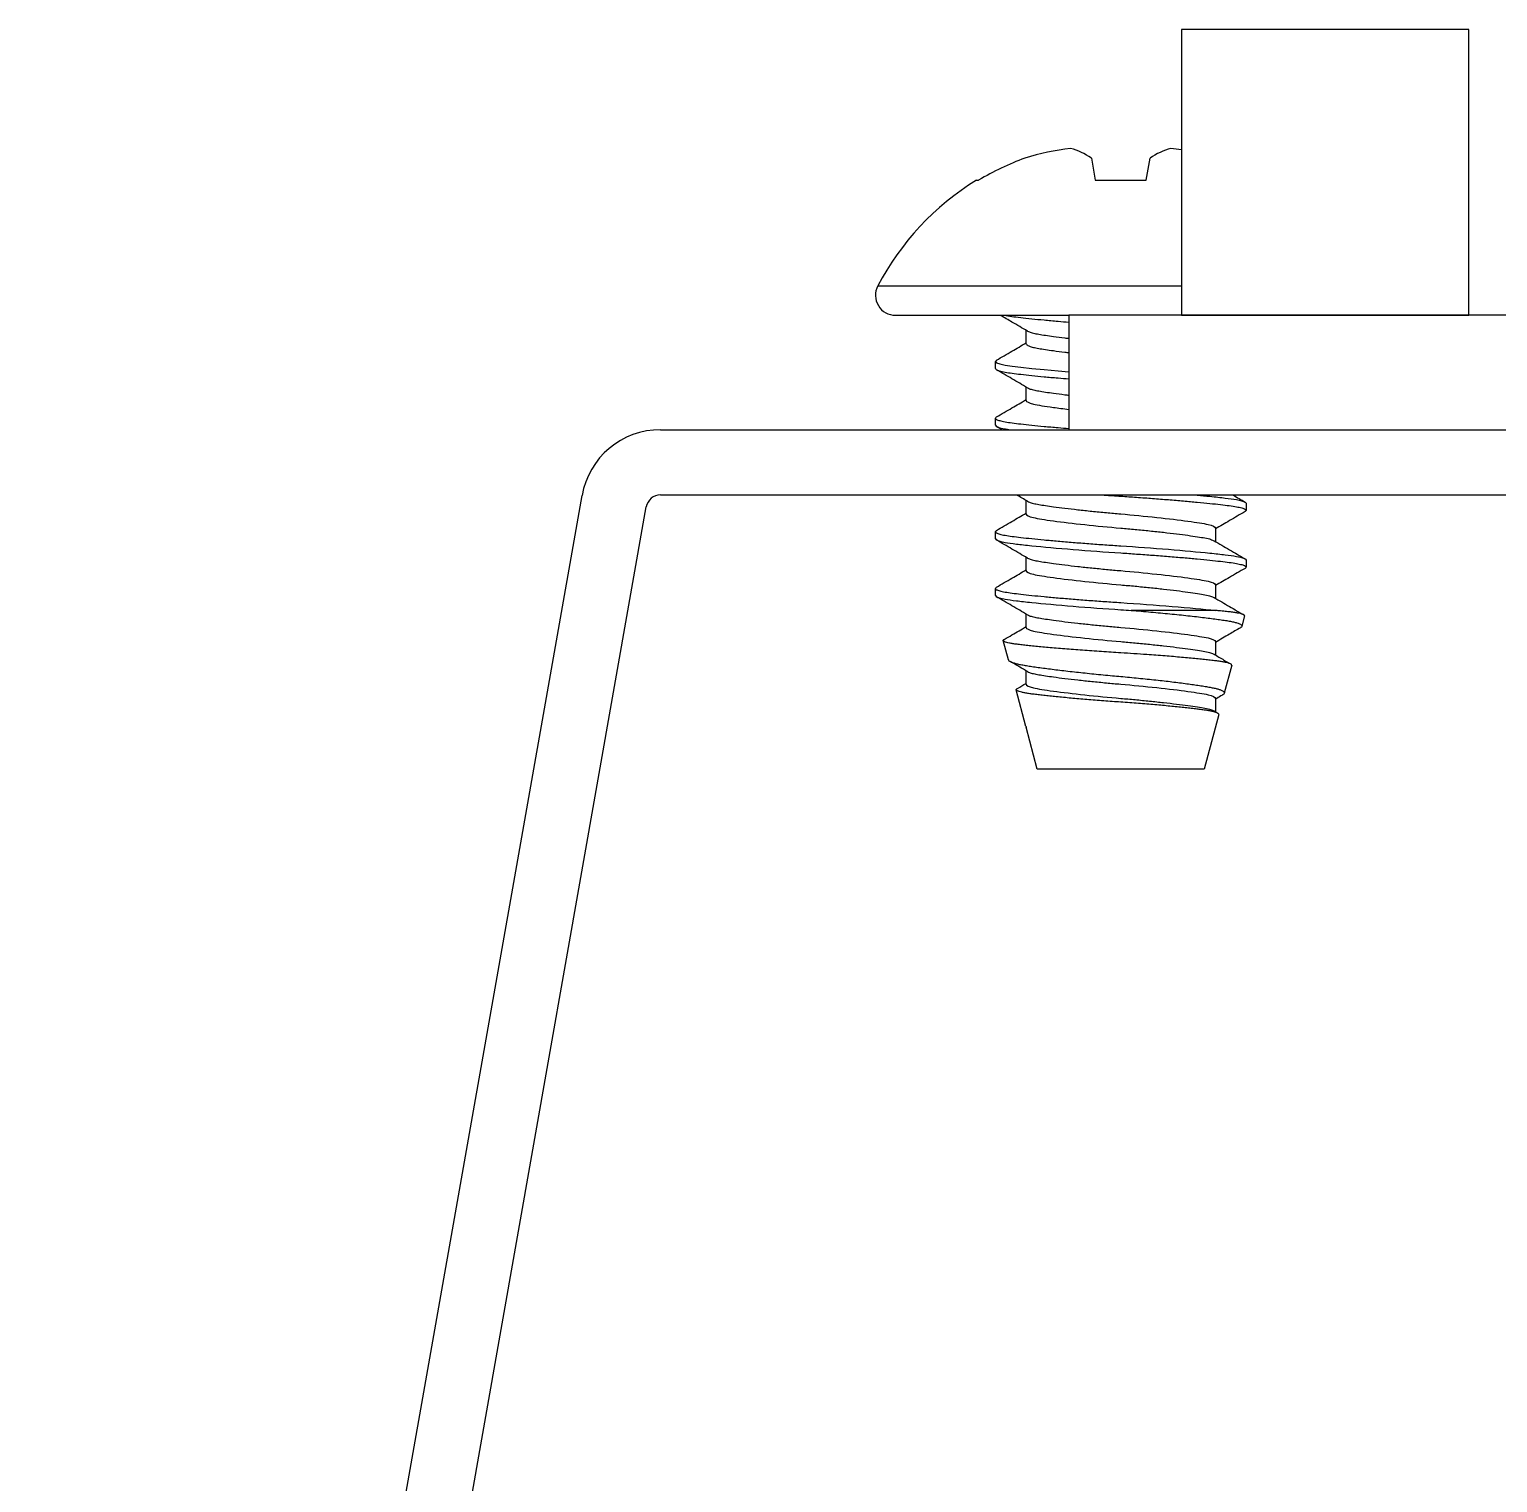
# Model space of a CAD drawing. Extents: x -1.36 to 4.91, y -0.05 to 2.4.
# Drawn here: x -0.966 to -0.158, y 1.175 to 1.975 of the extents above; entities that cross this region are included whole.
import ezdxf

# ---------------------------------------------------------------- set-up
doc = ezdxf.new("R2010")
doc.units = 0
doc.header["$LTSCALE"] = 0.5
doc.header["$MEASUREMENT"] = 0
for name, color, linetype in [('Hardware', 242, 'CONTINUOUS'), ('LED Board', 110, 'CONTINUOUS'), ('Reflector', 40, 'CONTINUOUS')]:
    doc.layers.add(name, color=color, linetype=linetype)

msp = doc.modelspace()

# ---------------------------------------------------------------- linework, layer by layer
at = {"layer": 'Hardware', "linetype": 'Continuous', "lineweight": 25, "transparency": 16777216}
for p, q in [((-0.38116, 1.90398), (-0.37902, 1.89182)), ((-0.35098, 1.89182), (-0.34884, 1.90398)), ((-0.44446, 1.89182), (-0.44322, 1.89182)), ((-0.37902, 1.89182), (-0.35098, 1.89182)), ((-0.49874, 1.83358), (-0.33154, 1.83358)), ((-0.48896, 1.81741), (-0.3935, 1.81741)), ((-0.41709, 1.80179), (-0.41709, 1.80916)), ((-0.434, 1.78811), (-0.434, 1.79202)), ((-0.41709, 1.77054), (-0.41709, 1.77791)), ((-0.434, 1.75686), (-0.434, 1.76077)), ((-0.41709, 1.70804), (-0.41709, 1.71541)), ((-0.296, 1.71389), (-0.296, 1.70999)), ((-0.434, 1.69436), (-0.434, 1.69827)), ((-0.31291, 1.70022), (-0.31291, 1.69285)), ((-0.41709, 1.67679), (-0.41709, 1.68416)), ((-0.296, 1.68264), (-0.296, 1.67874)), ((-0.434, 1.66311), (-0.434, 1.66702)), ((-0.31291, 1.66897), (-0.31291, 1.6616)), ((-0.41709, 1.64554), (-0.41709, 1.65291)), ((-0.31295, 1.65491), (-0.35917, 1.65491)), ((-0.2968, 1.65186), (-0.2983, 1.64615)), ((-0.42685, 1.62773), (-0.42963, 1.63828)), ((-0.31291, 1.63772), (-0.31291, 1.63035)), ((-0.30393, 1.62472), (-0.30799, 1.60931)), ((-0.41709, 1.61429), (-0.41709, 1.62166)), ((-0.41717, 1.59089), (-0.4225, 1.61115)), ((-0.31291, 1.60647), (-0.31291, 1.5991)), ((-0.31107, 1.59758), (-0.319, 1.56741)), ((-0.41713, 1.5909), (-0.41701, 1.59056)), ((-0.411, 1.56741), (-0.41709, 1.59056)), ((-0.41701, 1.59056), (-0.41709, 1.59056)), ((-0.319, 1.56741), (-0.411, 1.56741))]:
    msp.add_line(p, q, dxfattribs=at)
at = {"layer": 'Hardware', "linetype": 'Continuous', "lineweight": 25, "transparency": 16777216, "flags": 128}
msp.add_lwpolyline([(-0.43341, 1.79269), (-0.434, 1.79202), (-0.43338, 1.79133), (-0.43157, 1.79065), (-0.42864, 1.79001), (-0.42476, 1.78942), (-0.41991, 1.78882), (-0.41401, 1.78818), (-0.40716, 1.78751), (-0.3995, 1.78681), (-0.3935, 1.78631)], dxfattribs=at)
at = {"layer": 'Hardware', "linetype": 'Continuous', "lineweight": 25, "transparency": 16777216}
for centre, radius, start, end in [((-0.3792, 1.78357), 0.12642, 96.0768, 107.74085), ((-0.40184, 1.87439), 0.0361, 55.05902, 75.15367), ((-0.32816, 1.87439), 0.0361, 104.84633, 124.94098), ((-0.3508, 1.78357), 0.12642, 81.23978, 83.9232), ((-0.36537, 1.76149), 0.15181, 110.1727, 120.84939), ((-0.365, 1.76336), 0.15105, 121.74209, 152.29992), ((-0.48896, 1.82845), 0.01104, 152.29992, 270)]:
    msp.add_arc(centre, radius, start, end, dxfattribs=at)
for points, knots in [([(-0.41635, 1.80872), (-0.41919, 1.81039), (-0.42412, 1.81327), (-0.42906, 1.81615), (-0.43115, 1.81737)], [0, 0, 0, 0, 0.576313, 1, 1, 1, 1]), ([(-0.42896, 1.81741), (-0.42773, 1.8172), (-0.42525, 1.81679), (-0.42017, 1.81619), (-0.41419, 1.81553), (-0.40726, 1.81485), (-0.40029, 1.81422), (-0.39555, 1.81382), (-0.3935, 1.81365)], [0, 0, 0, 0, 0.0454803, 0.0907948, 0.1373486, 0.183301, 0.2296685, 0.2635746, 0.2635746, 0.2635746, 0.2635746]), ([(-0.41626, 1.80873), (-0.41596, 1.80856), (-0.41527, 1.80817), (-0.41318, 1.80758), (-0.41023, 1.80699), (-0.40652, 1.8064), (-0.40177, 1.80572), (-0.39726, 1.80513), (-0.39425, 1.80477), (-0.3935, 1.80468)], [0, 0, 0, 0, 0.0329569, 0.0767823, 0.1194732, 0.162164, 0.2059894, 0.2595733, 0.2769701, 0.2769701, 0.2769701, 0.2769701]), ([(-0.43343, 1.79269), (-0.43058, 1.79435), (-0.42513, 1.79752), (-0.41968, 1.80071), (-0.41709, 1.80223)], [0, 0, 0, 0, 0.5232197, 1, 1, 1, 1]), ([(-0.41709, 1.80179), (-0.417, 1.80155), (-0.41682, 1.80109), (-0.41539, 1.80042), (-0.4132, 1.79977), (-0.41023, 1.79918), (-0.40653, 1.79859), (-0.40177, 1.7979), (-0.39726, 1.79732), (-0.39425, 1.79696), (-0.3935, 1.79687)], [0, 0, 0, 0, 0.0450192, 0.0896319, 0.1334538, 0.1761414, 0.218829, 0.2626509, 0.3162306, 0.3336264, 0.3336264, 0.3336264, 0.3336264]), ([(-0.434, 1.78811), (-0.43388, 1.78788), (-0.43364, 1.78742), (-0.43176, 1.78674), (-0.42885, 1.7861), (-0.42492, 1.78551), (-0.42001, 1.78492), (-0.41412, 1.78428), (-0.40726, 1.7836), (-0.40029, 1.78297), (-0.39555, 1.78257), (-0.3935, 1.7824)], [0, 0, 0, 0, 0.0409163, 0.0814663, 0.1213031, 0.1601162, 0.1989293, 0.238766, 0.279316, 0.3202324, 0.3501521, 0.3501521, 0.3501521, 0.3501521]), ([(-0.41635, 1.77747), (-0.41919, 1.77914), (-0.42488, 1.78247), (-0.43058, 1.78578), (-0.43343, 1.78745)], [0, 0, 0, 0, 0.499457, 1, 1, 1, 1]), ([(-0.43343, 1.76144), (-0.43058, 1.7631), (-0.42513, 1.76627), (-0.41968, 1.76946), (-0.41709, 1.77098)], [0, 0, 0, 0, 0.5232197, 1, 1, 1, 1]), ([(-0.41709, 1.77054), (-0.41709, 1.76984), (-0.41563, 1.76914), (-0.41175, 1.76821), (-0.41021, 1.76794), (-0.40655, 1.76735), (-0.40441, 1.76703), (-0.39945, 1.76635), (-0.39658, 1.76598), (-0.3935, 1.76562)], [0, 0, 0, 0, 0.25, 0.25, 0.375, 0.375, 0.5, 0.5, 0.632126, 0.632126, 0.632126, 0.632126]), ([(-0.41626, 1.77748), (-0.41596, 1.77731), (-0.41527, 1.77692), (-0.41318, 1.77633), (-0.41023, 1.77574), (-0.40652, 1.77515), (-0.40177, 1.77447), (-0.39726, 1.77388), (-0.39425, 1.77352), (-0.3935, 1.77343)], [0, 0, 0, 0, 0.0329569, 0.0767823, 0.1194732, 0.162164, 0.2059894, 0.2595733, 0.2769701, 0.2769701, 0.2769701, 0.2769701]), ([(-0.43341, 1.76144), (-0.43369, 1.76121), (-0.43426, 1.76076), (-0.43357, 1.76007), (-0.43178, 1.7594), (-0.42885, 1.75876), (-0.42492, 1.75817), (-0.42001, 1.75758), (-0.41412, 1.75693), (-0.40726, 1.75626), (-0.40029, 1.75562), (-0.39555, 1.75522), (-0.3935, 1.75505)], [0, 0, 0, 0, 0.0756332, 0.1543713, 0.2324043, 0.3090648, 0.3837555, 0.4584461, 0.5351067, 0.6131397, 0.6918777, 0.7494543, 0.7494543, 0.7494543, 0.7494543]), ([(-0.434, 1.75686), (-0.434, 1.75617), (-0.43208, 1.75547), (-0.42781, 1.7547), (-0.4269, 1.75456), (-0.42591, 1.75442)], [0, 0, 0, 0, 0.25, 0.25, 0.3107192, 0.3107192, 0.3107192, 0.3107192]), ([(-0.41626, 1.71498), (-0.41596, 1.71481), (-0.41527, 1.71442), (-0.41318, 1.71383), (-0.41023, 1.71324), (-0.40652, 1.71265), (-0.40177, 1.71197), (-0.39583, 1.7112), (-0.3887, 1.71036), (-0.381, 1.70954), (-0.37304, 1.70875), (-0.36765, 1.70827), (-0.365, 1.70804)], [0, 0, 0, 0, 0.069869, 0.162778, 0.253282, 0.343787, 0.436696, 0.550294, 0.664884, 0.778976, 0.891116, 1, 1, 1, 1]), ([(-0.365, 1.7178), (-0.36208, 1.71761), (-0.35616, 1.71721), (-0.34734, 1.71657), (-0.33867, 1.71589), (-0.3304, 1.7152), (-0.32274, 1.7145), (-0.31588, 1.71383), (-0.30999, 1.71318), (-0.30508, 1.71259), (-0.30115, 1.712), (-0.29822, 1.71136), (-0.29643, 1.71068), (-0.29574, 1.71), (-0.29631, 1.70954), (-0.29659, 1.70932)], [0, 0, 0, 0, 0.074691, 0.151351, 0.229384, 0.308122, 0.38686, 0.464893, 0.541554, 0.616245, 0.690935, 0.767596, 0.845629, 0.924367, 1, 1, 1, 1]), ([(-0.32295, 1.71842), (-0.32048, 1.71819), (-0.31815, 1.71796), (-0.31279, 1.7174), (-0.30996, 1.71708), (-0.30511, 1.71649), (-0.30307, 1.71622), (-0.29792, 1.71529), (-0.296, 1.71459), (-0.296, 1.71389)], [0.4154965, 0.4154965, 0.4154965, 0.4154965, 0.5, 0.5, 0.625, 0.625, 0.75, 0.75, 1, 1, 1, 1]), ([(-0.43343, 1.69894), (-0.43058, 1.7006), (-0.42513, 1.70377), (-0.41968, 1.70696), (-0.41709, 1.70848)], [0, 0, 0, 0, 0.52322, 1, 1, 1, 1]), ([(-0.41709, 1.70804), (-0.41709, 1.70734), (-0.41563, 1.70664), (-0.41175, 1.70571), (-0.41021, 1.70544), (-0.40655, 1.70485), (-0.40441, 1.70453), (-0.39717, 1.70354), (-0.39122, 1.70282), (-0.37837, 1.70144), (-0.37151, 1.70079), (-0.365, 1.70022)], [0, 0, 0, 0, 0.25, 0.25, 0.375, 0.375, 0.5, 0.5, 0.75, 0.75, 1, 1, 1, 1]), ([(-0.365, 1.70804), (-0.35849, 1.70747), (-0.35163, 1.70681), (-0.33878, 1.70544), (-0.33283, 1.70472), (-0.32559, 1.70373), (-0.32345, 1.70341), (-0.31979, 1.70282), (-0.31825, 1.70254), (-0.31437, 1.70162), (-0.31291, 1.70092), (-0.31291, 1.70022)], [0, 0, 0, 0, 0.25, 0.25, 0.5, 0.5, 0.625, 0.625, 0.75, 0.75, 1, 1, 1, 1]), ([(-0.29657, 1.70932), (-0.29942, 1.70766), (-0.30487, 1.70448), (-0.31032, 1.7013), (-0.31291, 1.69978)], [0, 0, 0, 0, 0.52322, 1, 1, 1, 1]), ([(-0.43341, 1.69894), (-0.43369, 1.69871), (-0.43426, 1.69826), (-0.43357, 1.69757), (-0.43178, 1.6969), (-0.42885, 1.69626), (-0.42492, 1.69567), (-0.42001, 1.69508), (-0.41412, 1.69443), (-0.40726, 1.69376), (-0.3996, 1.69306), (-0.39133, 1.69237), (-0.38266, 1.69169), (-0.37384, 1.69105), (-0.36792, 1.69065), (-0.365, 1.69046)], [0, 0, 0, 0, 0.075633, 0.154371, 0.232404, 0.309065, 0.383755, 0.458446, 0.535107, 0.61314, 0.691878, 0.770616, 0.848649, 0.925309, 1, 1, 1, 1]), ([(-0.365, 1.70022), (-0.36235, 1.69999), (-0.35696, 1.69951), (-0.349, 1.69872), (-0.3413, 1.6979), (-0.33417, 1.69706), (-0.32789, 1.69625), (-0.32263, 1.69548), (-0.31845, 1.69479), (-0.31531, 1.69406), (-0.31422, 1.69354), (-0.31368, 1.69328)], [0, 0, 0, 0, 0.108884, 0.221025, 0.335118, 0.449709, 0.563308, 0.674498, 0.782529, 0.892631, 1, 1, 1, 1]), ([(-0.434, 1.69436), (-0.434, 1.69367), (-0.43208, 1.69297), (-0.42693, 1.69204), (-0.42489, 1.69177), (-0.42004, 1.69117), (-0.41721, 1.69086), (-0.40762, 1.68986), (-0.39973, 1.68915), (-0.38271, 1.68777), (-0.37363, 1.68711), (-0.365, 1.68655)], [0, 0, 0, 0, 0.25, 0.25, 0.375, 0.375, 0.5, 0.5, 0.75, 0.75, 1, 1, 1, 1]), ([(-0.41635, 1.68372), (-0.41919, 1.68539), (-0.42488, 1.68872), (-0.43058, 1.69203), (-0.43343, 1.6937)], [0, 0, 0, 0, 0.499457, 1, 1, 1, 1]), ([(-0.365, 1.69046), (-0.35638, 1.68989), (-0.34729, 1.68924), (-0.33027, 1.68786), (-0.32238, 1.68714), (-0.31279, 1.68615), (-0.30996, 1.68583), (-0.30511, 1.68524), (-0.30307, 1.68497), (-0.29792, 1.68404), (-0.296, 1.68334), (-0.296, 1.68264)], [0, 0, 0, 0, 0.25, 0.25, 0.5, 0.5, 0.625, 0.625, 0.75, 0.75, 1, 1, 1, 1]), ([(-0.31365, 1.69329), (-0.31081, 1.69162), (-0.30512, 1.68829), (-0.29942, 1.68497), (-0.29657, 1.68331)], [0, 0, 0, 0, 0.499457, 1, 1, 1, 1]), ([(-0.41626, 1.68373), (-0.41596, 1.68356), (-0.41527, 1.68317), (-0.41318, 1.68258), (-0.41023, 1.68199), (-0.40652, 1.6814), (-0.40177, 1.68072), (-0.39583, 1.67995), (-0.3887, 1.67911), (-0.381, 1.67829), (-0.37304, 1.6775), (-0.36765, 1.67702), (-0.365, 1.67679)], [0, 0, 0, 0, 0.0698685, 0.1627779, 0.2532823, 0.3437868, 0.4366961, 0.5502937, 0.6648842, 0.7789761, 0.8911165, 1, 1, 1, 1]), ([(-0.365, 1.68655), (-0.36208, 1.68636), (-0.35616, 1.68596), (-0.34734, 1.68532), (-0.33867, 1.68464), (-0.3304, 1.68395), (-0.32274, 1.68325), (-0.31588, 1.68258), (-0.30999, 1.68193), (-0.30508, 1.68134), (-0.30115, 1.68075), (-0.29822, 1.68011), (-0.29643, 1.67943), (-0.29574, 1.67875), (-0.29631, 1.67829), (-0.29659, 1.67807)], [0, 0, 0, 0, 0.074691, 0.151351, 0.229384, 0.308122, 0.38686, 0.464893, 0.541554, 0.616245, 0.690935, 0.767596, 0.845629, 0.924367, 1, 1, 1, 1]), ([(-0.43343, 1.66769), (-0.43058, 1.66935), (-0.42513, 1.67252), (-0.41968, 1.67571), (-0.41709, 1.67723)], [0, 0, 0, 0, 0.52322, 1, 1, 1, 1]), ([(-0.41709, 1.67679), (-0.41709, 1.67609), (-0.41563, 1.67539), (-0.41175, 1.67446), (-0.41021, 1.67419), (-0.40655, 1.6736), (-0.40441, 1.67328), (-0.39717, 1.67229), (-0.39122, 1.67157), (-0.37837, 1.67019), (-0.37151, 1.66954), (-0.365, 1.66897)], [0, 0, 0, 0, 0.25, 0.25, 0.375, 0.375, 0.5, 0.5, 0.75, 0.75, 1, 1, 1, 1]), ([(-0.365, 1.67679), (-0.35849, 1.67622), (-0.35163, 1.67556), (-0.33878, 1.67419), (-0.33283, 1.67347), (-0.32559, 1.67248), (-0.32345, 1.67216), (-0.31979, 1.67157), (-0.31825, 1.67129), (-0.31437, 1.67037), (-0.31291, 1.66967), (-0.31291, 1.66897)], [0, 0, 0, 0, 0.25, 0.25, 0.5, 0.5, 0.625, 0.625, 0.75, 0.75, 1, 1, 1, 1]), ([(-0.29657, 1.67807), (-0.29942, 1.67641), (-0.30487, 1.67323), (-0.31032, 1.67005), (-0.31291, 1.66853)], [0, 0, 0, 0, 0.52322, 1, 1, 1, 1]), ([(-0.43341, 1.66769), (-0.43369, 1.66746), (-0.43426, 1.66701), (-0.43357, 1.66632), (-0.43178, 1.66565), (-0.42885, 1.66501), (-0.42492, 1.66442), (-0.42001, 1.66383), (-0.41412, 1.66318), (-0.40726, 1.66251), (-0.3996, 1.66181), (-0.39133, 1.66112), (-0.38266, 1.66044), (-0.37384, 1.6598), (-0.36792, 1.6594), (-0.365, 1.65921)], [0, 0, 0, 0, 0.075633, 0.154371, 0.232404, 0.309065, 0.383755, 0.458446, 0.535107, 0.61314, 0.691878, 0.770616, 0.848649, 0.925309, 1, 1, 1, 1]), ([(-0.365, 1.66897), (-0.36235, 1.66874), (-0.35696, 1.66826), (-0.349, 1.66747), (-0.3413, 1.66665), (-0.33417, 1.66581), (-0.32789, 1.665), (-0.32263, 1.66423), (-0.31845, 1.66354), (-0.31531, 1.66281), (-0.31422, 1.66229), (-0.31368, 1.66203)], [0, 0, 0, 0, 0.1088843, 0.2210255, 0.3351181, 0.4497094, 0.5633078, 0.6744984, 0.7825288, 0.8926309, 1, 1, 1, 1]), ([(-0.434, 1.66311), (-0.434, 1.66242), (-0.43208, 1.66172), (-0.42693, 1.66079), (-0.42489, 1.66052), (-0.42004, 1.65992), (-0.41721, 1.65961), (-0.40762, 1.65861), (-0.39973, 1.6579), (-0.38271, 1.65652), (-0.37363, 1.65586), (-0.365, 1.6553)], [0, 0, 0, 0, 0.25, 0.25, 0.375, 0.375, 0.5, 0.5, 0.75, 0.75, 1, 1, 1, 1]), ([(-0.41635, 1.65247), (-0.41919, 1.65414), (-0.42488, 1.65747), (-0.43058, 1.66078), (-0.43343, 1.66245)], [0, 0, 0, 0, 0.499457, 1, 1, 1, 1]), ([(-0.365, 1.65921), (-0.35567, 1.6586), (-0.34579, 1.65788), (-0.32759, 1.65638), (-0.31934, 1.65561), (-0.31295, 1.65491)], [0, 0, 0, 0, 0.5, 0.5, 1, 1, 1, 1]), ([(-0.31365, 1.66204), (-0.31081, 1.66037), (-0.30535, 1.65718), (-0.29989, 1.65399), (-0.29727, 1.65247)], [0, 0, 0, 0, 0.520704, 1, 1, 1, 1]), ([(-0.41626, 1.65248), (-0.41596, 1.65231), (-0.41527, 1.65192), (-0.41318, 1.65133), (-0.41023, 1.65074), (-0.40652, 1.65015), (-0.40177, 1.64947), (-0.39583, 1.6487), (-0.3887, 1.64786), (-0.381, 1.64704), (-0.37304, 1.64625), (-0.36765, 1.64577), (-0.365, 1.64554)], [0, 0, 0, 0, 0.069869, 0.162778, 0.253282, 0.343787, 0.436696, 0.550294, 0.664884, 0.778976, 0.891116, 1, 1, 1, 1]), ([(-0.35917, 1.65491), (-0.35736, 1.65476), (-0.35375, 1.65447), (-0.34837, 1.654), (-0.34307, 1.65351), (-0.33785, 1.65302), (-0.3328, 1.65251), (-0.32791, 1.65199), (-0.32325, 1.65147), (-0.3189, 1.65095), (-0.31493, 1.65045), (-0.31132, 1.64996), (-0.30807, 1.64949), (-0.30524, 1.64902), (-0.3029, 1.64855), (-0.30101, 1.64806), (-0.29959, 1.64755), (-0.29867, 1.64703), (-0.29823, 1.64651), (-0.29831, 1.646), (-0.29862, 1.6456), (-0.29907, 1.64539), (-0.29916, 1.64534)], [0, 0, 0, 0, 0.049748, 0.099496, 0.150568, 0.20164, 0.25352, 0.305399, 0.358783, 0.412167, 0.464096, 0.516025, 0.56947, 0.622913, 0.674657, 0.726402, 0.779719, 0.833036, 0.883694, 0.934352, 0.986478, 1, 1, 1, 1]), ([(-0.29681, 1.65186), (-0.29682, 1.65198), (-0.29683, 1.65222), (-0.29745, 1.65259), (-0.29852, 1.65297), (-0.30009, 1.65334), (-0.30211, 1.65369), (-0.30456, 1.65403), (-0.30748, 1.65436), (-0.31033, 1.65465), (-0.31226, 1.65484), (-0.31295, 1.65491)], [0, 0, 0, 0, 0.110395, 0.226006, 0.344976, 0.463945, 0.579552, 0.695159, 0.81409, 0.933024, 1, 1, 1, 1]), ([(-0.42915, 1.63893), (-0.42772, 1.63976), (-0.4237, 1.64211), (-0.41968, 1.64446), (-0.41709, 1.64598)], [0, 0, 0, 0, 0.3539697, 1, 1, 1, 1]), ([(-0.41709, 1.64554), (-0.41709, 1.64484), (-0.41563, 1.64414), (-0.41175, 1.64321), (-0.41021, 1.64294), (-0.40655, 1.64235), (-0.40441, 1.64203), (-0.39717, 1.64104), (-0.39122, 1.64032), (-0.37837, 1.63894), (-0.37151, 1.63829), (-0.365, 1.63772)], [0, 0, 0, 0, 0.25, 0.25, 0.375, 0.375, 0.5, 0.5, 0.75, 0.75, 1, 1, 1, 1]), ([(-0.365, 1.64554), (-0.35849, 1.64497), (-0.35163, 1.64431), (-0.33878, 1.64294), (-0.33283, 1.64222), (-0.32559, 1.64123), (-0.32345, 1.64091), (-0.31979, 1.64032), (-0.31825, 1.64004), (-0.31437, 1.63912), (-0.31291, 1.63842), (-0.31291, 1.63772)], [0, 0, 0, 0, 0.25, 0.25, 0.5, 0.5, 0.625, 0.625, 0.75, 0.75, 1, 1, 1, 1]), ([(-0.29915, 1.64532), (-0.30114, 1.64416), (-0.30573, 1.64148), (-0.31032, 1.6388), (-0.31291, 1.63728)], [0, 0, 0, 0, 0.434005, 1, 1, 1, 1]), ([(-0.365, 1.63151), (-0.36676, 1.63162), (-0.37028, 1.63184), (-0.37559, 1.6322), (-0.38088, 1.63256), (-0.38606, 1.63294), (-0.39105, 1.63332), (-0.39587, 1.6337), (-0.40051, 1.63408), (-0.40491, 1.63446), (-0.40899, 1.63483), (-0.41277, 1.6352), (-0.41626, 1.63556), (-0.41937, 1.6359), (-0.42208, 1.63623), (-0.4244, 1.63657), (-0.42633, 1.63692), (-0.42785, 1.63729), (-0.42891, 1.63766), (-0.42955, 1.63804), (-0.42969, 1.63842), (-0.42955, 1.63872), (-0.42921, 1.63888), (-0.42913, 1.63891)], [0, 0, 0, 0, 0.048428, 0.096856, 0.14669, 0.196524, 0.244969, 0.293414, 0.343264, 0.393114, 0.441597, 0.49008, 0.539973, 0.589866, 0.638307, 0.686748, 0.736548, 0.786348, 0.835603, 0.884858, 0.935536, 0.986214, 1, 1, 1, 1]), ([(-0.365, 1.63772), (-0.36235, 1.63749), (-0.35696, 1.63701), (-0.349, 1.63622), (-0.3413, 1.6354), (-0.33417, 1.63456), (-0.32789, 1.63375), (-0.32263, 1.63298), (-0.31845, 1.63229), (-0.31531, 1.63156), (-0.31422, 1.63104), (-0.31368, 1.63078)], [0, 0, 0, 0, 0.108892, 0.221041, 0.335142, 0.449741, 0.563348, 0.674546, 0.782584, 0.892694, 1, 1, 1, 1]), ([(-0.4268, 1.62774), (-0.42679, 1.62765), (-0.42675, 1.62739), (-0.42621, 1.62696), (-0.42521, 1.62644), (-0.42376, 1.62594), (-0.42188, 1.62544), (-0.41959, 1.62496), (-0.41692, 1.6245), (-0.41389, 1.62403), (-0.41046, 1.62354), (-0.40672, 1.62303), (-0.40275, 1.62252), (-0.39855, 1.622), (-0.39408, 1.62148), (-0.38942, 1.62095), (-0.38463, 1.62044), (-0.37973, 1.61993), (-0.37467, 1.61943), (-0.36973, 1.61896), (-0.3665, 1.61867), (-0.365, 1.61853)], [0, 0, 0, 0, 0.027521, 0.083357, 0.137575, 0.191792, 0.247588, 0.303383, 0.357558, 0.411731, 0.467556, 0.523382, 0.576345, 0.629308, 0.683818, 0.738328, 0.791155, 0.843982, 0.898345, 0.952708, 1, 1, 1, 1]), ([(-0.41635, 1.62122), (-0.41919, 1.62289), (-0.42239, 1.62476), (-0.42559, 1.62662), (-0.42594, 1.62683)], [0, 0, 0, 0, 0.8887624, 1, 1, 1, 1]), ([(-0.30394, 1.62473), (-0.30395, 1.62484), (-0.30395, 1.62509), (-0.30449, 1.62546), (-0.30544, 1.62583), (-0.30683, 1.6262), (-0.30863, 1.62655), (-0.31081, 1.62689), (-0.31341, 1.62722), (-0.31639, 1.62757), (-0.31968, 1.62793), (-0.3233, 1.62829), (-0.32725, 1.62867), (-0.33149, 1.62905), (-0.33596, 1.62943), (-0.34065, 1.6298), (-0.34557, 1.63018), (-0.35127, 1.6306), (-0.35776, 1.63105), (-0.36258, 1.63135), (-0.365, 1.63151)], [0, 0, 0, 0, 0.049578, 0.101868, 0.155678, 0.209487, 0.261775, 0.314062, 0.367852, 0.421643, 0.474317, 0.526992, 0.581159, 0.635327, 0.68862, 0.741913, 0.796753, 0.851594, 0.925297, 1, 1, 1, 1]), ([(-0.31365, 1.63079), (-0.31183, 1.62972), (-0.30876, 1.62792), (-0.30568, 1.62612), (-0.30443, 1.62539)], [0, 0, 0, 0, 0.592788, 1, 1, 1, 1]), ([(-0.41626, 1.62123), (-0.41596, 1.62106), (-0.41527, 1.62067), (-0.41318, 1.62008), (-0.41023, 1.61949), (-0.40652, 1.6189), (-0.40177, 1.61822), (-0.39583, 1.61745), (-0.3887, 1.61661), (-0.381, 1.61579), (-0.37304, 1.615), (-0.36765, 1.61452), (-0.365, 1.61429)], [0, 0, 0, 0, 0.069869, 0.162778, 0.253282, 0.343787, 0.436696, 0.550294, 0.664884, 0.778976, 0.891116, 1, 1, 1, 1]), ([(-0.365, 1.61853), (-0.36337, 1.61838), (-0.36011, 1.61809), (-0.35523, 1.61761), (-0.35038, 1.61712), (-0.34564, 1.61662), (-0.3411, 1.61611), (-0.33673, 1.61559), (-0.33254, 1.61507), (-0.32859, 1.61455), (-0.32494, 1.61404), (-0.32159, 1.61354), (-0.31852, 1.61304), (-0.3158, 1.61256), (-0.31348, 1.61211), (-0.31153, 1.61163), (-0.30998, 1.61113), (-0.30886, 1.61062), (-0.30818, 1.6101), (-0.30789, 1.60959), (-0.30805, 1.60906), (-0.30841, 1.60865), (-0.30886, 1.60842), (-0.30897, 1.60837)], [0, 0, 0, 0, 0.048682, 0.097364, 0.147459, 0.197554, 0.246272, 0.294989, 0.345115, 0.395242, 0.444058, 0.492874, 0.543111, 0.593348, 0.642114, 0.690878, 0.741139, 0.7914, 0.838933, 0.886466, 0.935382, 0.984298, 1, 1, 1, 1]), ([(-0.365, 1.60438), (-0.36656, 1.60449), (-0.36969, 1.60471), (-0.37441, 1.60507), (-0.3791, 1.60543), (-0.38371, 1.60581), (-0.38814, 1.60619), (-0.39242, 1.60657), (-0.39655, 1.60695), (-0.40046, 1.60733), (-0.40409, 1.6077), (-0.40746, 1.60807), (-0.41056, 1.60843), (-0.41333, 1.60877), (-0.41574, 1.6091), (-0.41781, 1.60944), (-0.41953, 1.60979), (-0.42089, 1.61016), (-0.42184, 1.61053), (-0.42242, 1.61091), (-0.42257, 1.61129), (-0.42241, 1.61161), (-0.42206, 1.6118), (-0.42195, 1.61185)], [0, 0, 0, 0, 0.047945, 0.095891, 0.145228, 0.194566, 0.242529, 0.290493, 0.339847, 0.389201, 0.437211, 0.485222, 0.534629, 0.584037, 0.631994, 0.679952, 0.72925, 0.778547, 0.827413, 0.87628, 0.926557, 0.976834, 1, 1, 1, 1]), ([(-0.42196, 1.61188), (-0.42191, 1.6119), (-0.42029, 1.61285), (-0.41866, 1.61381), (-0.41709, 1.61473)], [0, 0, 0, 0, 0.030297, 1, 1, 1, 1]), ([(-0.41709, 1.61429), (-0.41709, 1.61359), (-0.41563, 1.61289), (-0.41175, 1.61196), (-0.41021, 1.61169), (-0.40655, 1.6111), (-0.40441, 1.61078), (-0.39717, 1.60979), (-0.39122, 1.60907), (-0.37837, 1.60769), (-0.37151, 1.60704), (-0.365, 1.60647)], [0, 0, 0, 0, 0.25, 0.25, 0.375, 0.375, 0.5, 0.5, 0.75, 0.75, 1, 1, 1, 1]), ([(-0.365, 1.61429), (-0.35849, 1.61372), (-0.35163, 1.61306), (-0.33878, 1.61169), (-0.33283, 1.61097), (-0.32559, 1.60998), (-0.32345, 1.60966), (-0.31979, 1.60907), (-0.31825, 1.60879), (-0.31437, 1.60787), (-0.31291, 1.60717), (-0.31291, 1.60647)], [0, 0, 0, 0, 0.25, 0.25, 0.5, 0.5, 0.625, 0.625, 0.75, 0.75, 1, 1, 1, 1]), ([(-0.30896, 1.60835), (-0.30928, 1.60816), (-0.3106, 1.60739), (-0.31192, 1.60662), (-0.31291, 1.60603)], [0, 0, 0, 0, 0.242819, 1, 1, 1, 1]), ([(-0.365, 1.60647), (-0.36235, 1.60624), (-0.35696, 1.60576), (-0.349, 1.60497), (-0.3413, 1.60415), (-0.33417, 1.60331), (-0.32789, 1.6025), (-0.32263, 1.60173), (-0.31845, 1.60104), (-0.31531, 1.60031), (-0.31422, 1.59979), (-0.31368, 1.59953)], [0, 0, 0, 0, 0.108897, 0.221052, 0.335158, 0.449763, 0.563375, 0.674579, 0.782622, 0.892737, 1, 1, 1, 1]), ([(-0.31111, 1.59759), (-0.31109, 1.59767), (-0.31102, 1.59787), (-0.31134, 1.5982), (-0.31202, 1.59857), (-0.3131, 1.59894), (-0.31456, 1.5993), (-0.31637, 1.59964), (-0.31851, 1.59997), (-0.32101, 1.60031), (-0.32383, 1.60066), (-0.32692, 1.60103), (-0.3303, 1.6014), (-0.33396, 1.60178), (-0.33786, 1.60216), (-0.34194, 1.60254), (-0.3462, 1.60291), (-0.35064, 1.60329), (-0.35529, 1.60366), (-0.36009, 1.60403), (-0.36336, 1.60426), (-0.365, 1.60438)], [0, 0, 0, 0, 0.031427, 0.083659, 0.135891, 0.189641, 0.243392, 0.295601, 0.347811, 0.401502, 0.455193, 0.508033, 0.560873, 0.615216, 0.669559, 0.722923, 0.776287, 0.831201, 0.886115, 0.942832, 1, 1, 1, 1]), ([(-0.31365, 1.59954), (-0.31304, 1.59917), (-0.31236, 1.59878), (-0.31168, 1.59838), (-0.31162, 1.59835)], [0, 0, 0, 0, 0.909102, 1, 1, 1, 1])]:
    msp.add_open_spline(points, degree=3, knots=knots, dxfattribs=at)
for points in [[(-0.31222, 1.81745), (-0.3122, 1.81744), (-0.31218, 1.81742), (-0.31216, 1.81741)], [(-0.43038, 1.75442), (-0.4314, 1.75501), (-0.43241, 1.7556), (-0.43343, 1.7562)], [(-0.41635, 1.71497), (-0.41831, 1.71612), (-0.42027, 1.71727), (-0.42224, 1.71842)], [(-0.37409, 1.71842), (-0.37103, 1.7182), (-0.36799, 1.718), (-0.365, 1.7178)], [(-0.30319, 1.71842), (-0.30098, 1.71713), (-0.29877, 1.71585), (-0.29657, 1.71456)], [(-0.365, 1.6553), (-0.36307, 1.65518), (-0.36113, 1.65504), (-0.35917, 1.65491)]]:
    msp.add_open_spline(points, degree=3, dxfattribs=at)
at = {"layer": 'LED Board', "ltscale": 0.5, "transparency": 16777216}
for points in [[(-0.33154, 1.81741), (-0.17346, 1.81741), (-0.17346, 1.97489), (-0.33154, 1.97489)], [(0.3935, 1.81741), (-0.3935, 1.81741), (-0.3935, 1.75442), (0.3935, 1.75442)]]:
    msp.add_lwpolyline(points, close=True, dxfattribs=at)
at = {"layer": 'Reflector', "linetype": 'Continuous', "transparency": 16777216}
for p, q in [((-0.61829, 1.75442), (0.61829, 1.75442)), ((-0.96575, -0.0072), (-0.66152, 1.71814)), ((-0.61829, 1.71852), (0.61829, 1.71852)), ((-0.93039, -0.01344), (-0.62617, 1.71191))]:
    msp.add_line(p, q, dxfattribs=at)
for radius in [0.0439, 0.008]:
    msp.add_arc((-0.61829, 1.71052), radius, 90, 170, dxfattribs=at)

doc.saveas('drawing.dxf')
